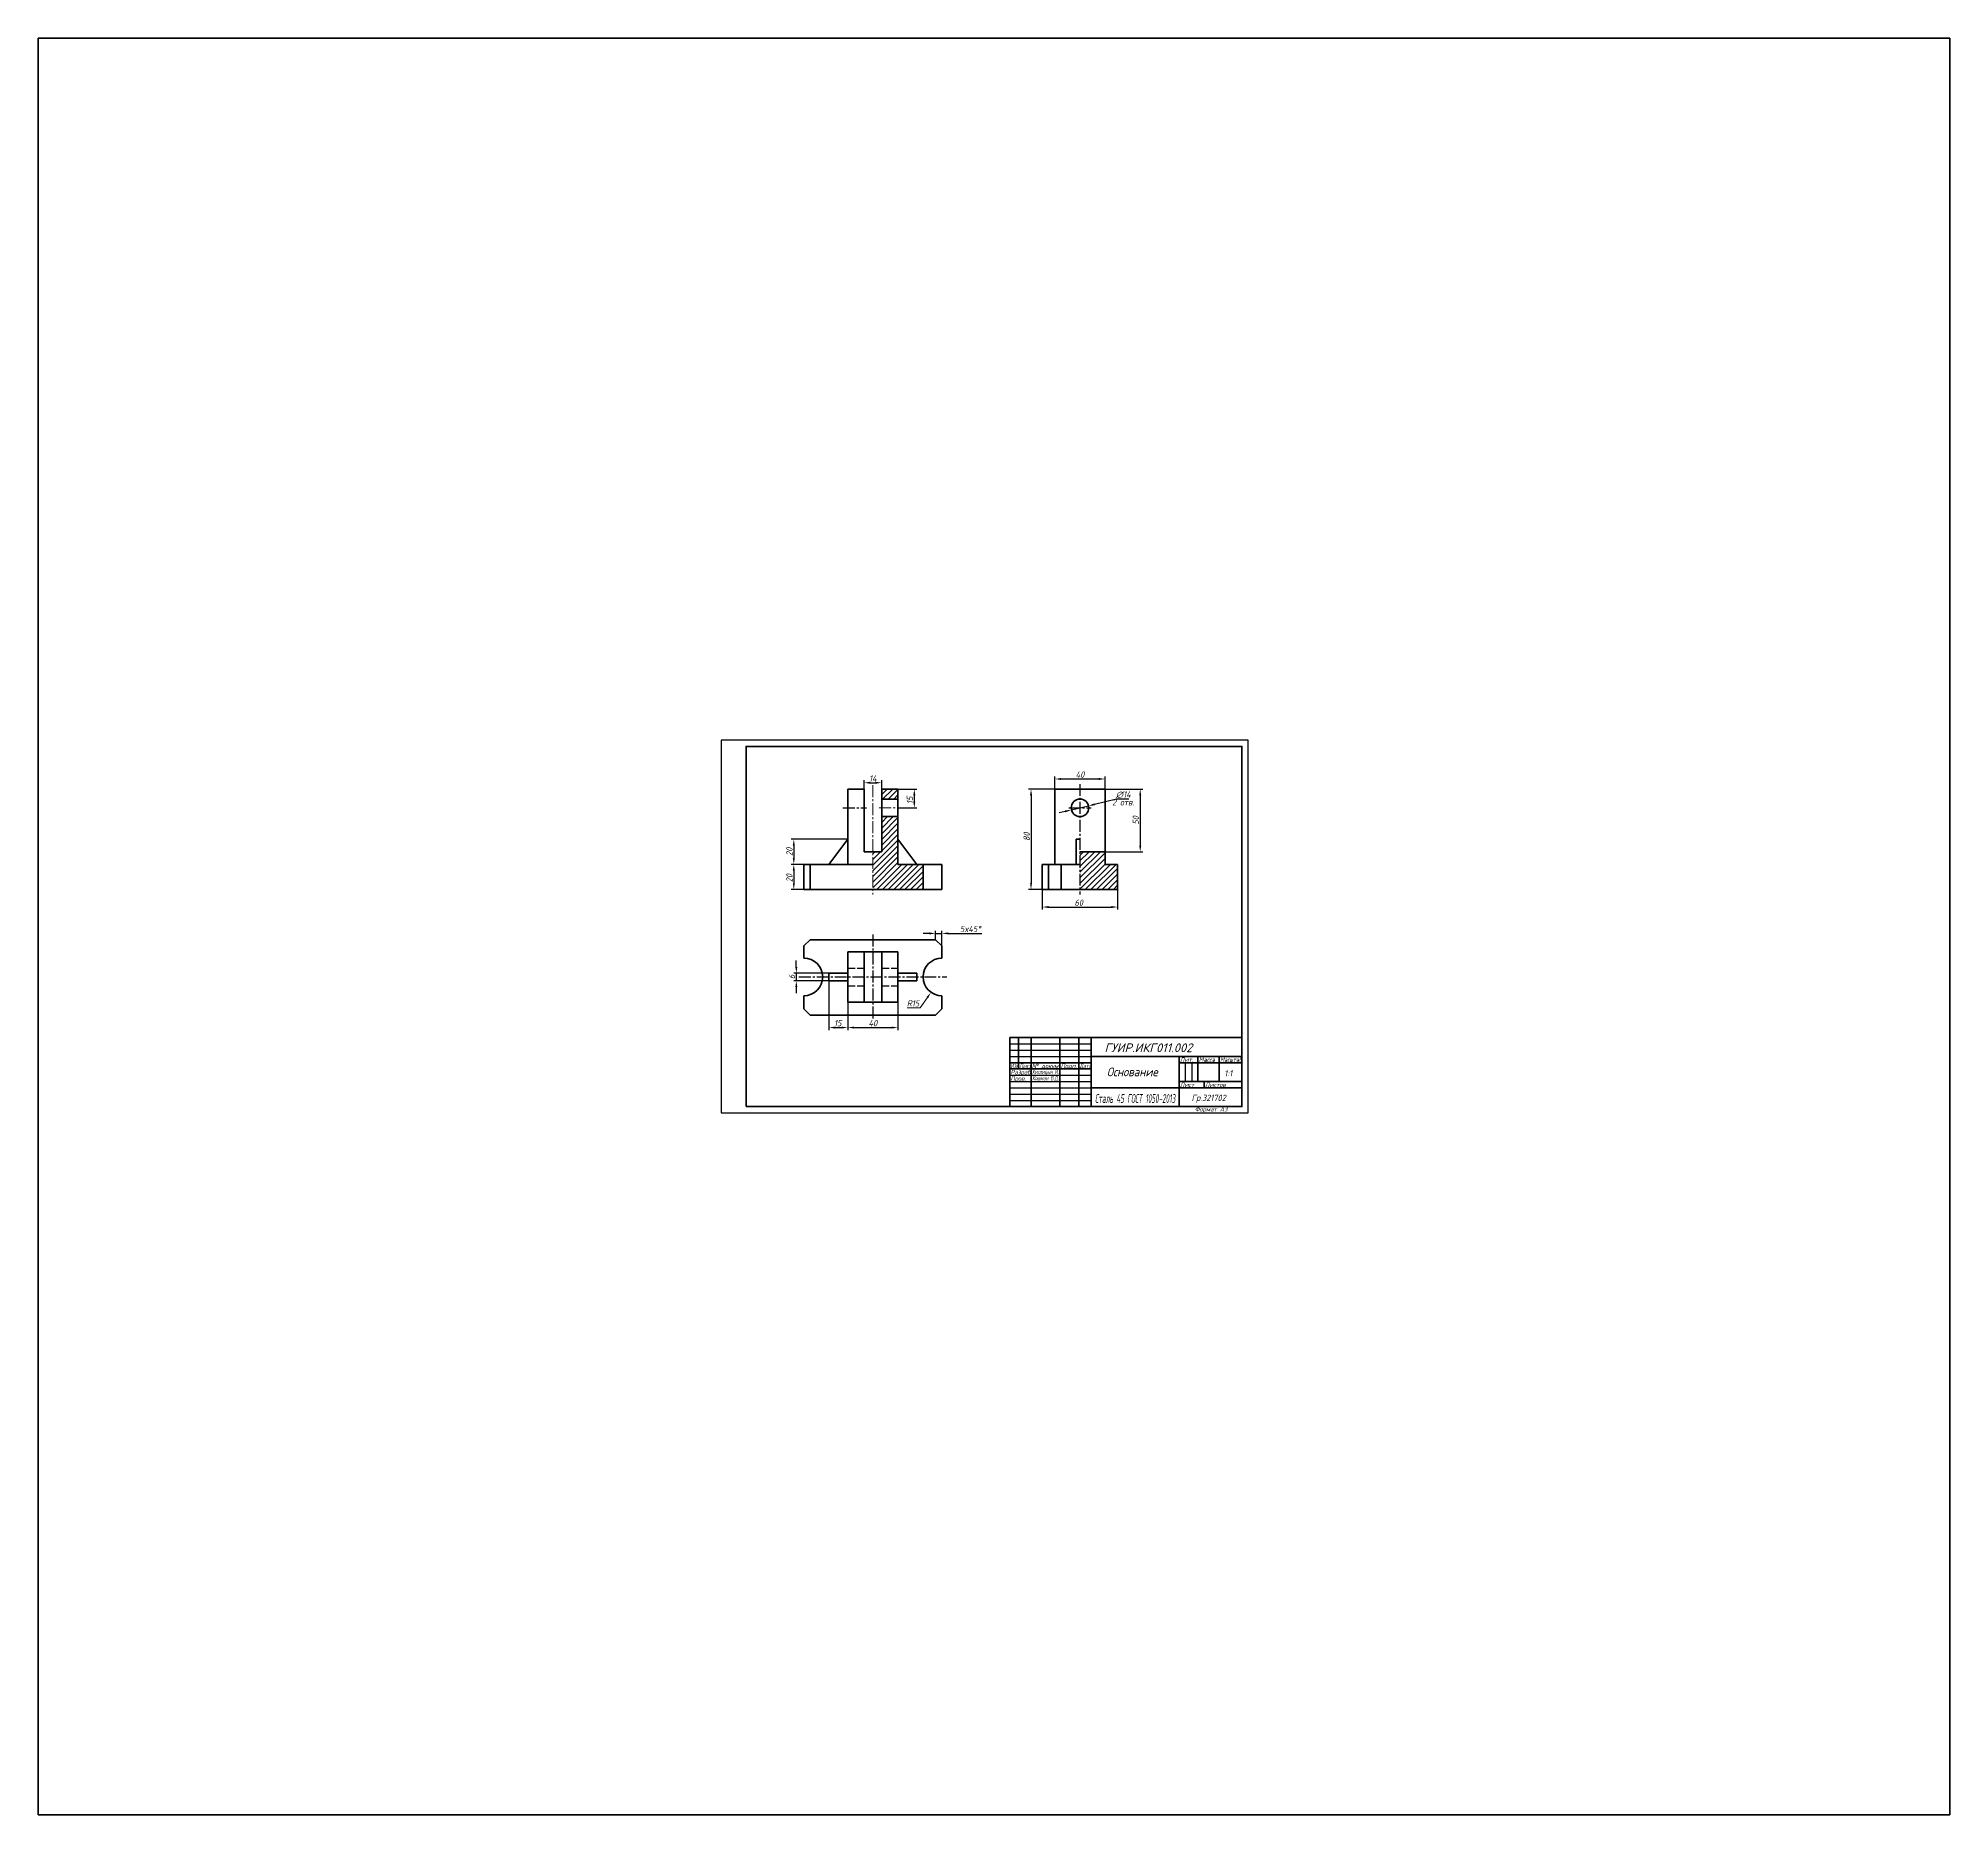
# Model space of a CAD drawing. Header units: millimetres. Extents: x -544 to 979, y -559 to 856.
import ezdxf
from ezdxf.enums import TextEntityAlignment as Align

# ---------------------------------------------------------------- set-up
doc = ezdxf.new("R2010")
doc.units = ezdxf.units.MM
doc.header["$LTSCALE"] = 0.5
doc.linetypes.add('ACAD_ISO02W100', pattern=[15, 12, -3])
doc.linetypes.add('осевая2', pattern=[28.575, 19.05, -3.175, 3.175, -3.175])
doc.layers.get('0').update_dxf_attribs({"lineweight": 60})
doc.layers.get('Defpoints').update_dxf_attribs({"color": 5})
doc.layers.add('1-оси', color=1, linetype='осевая2')
doc.layers.add('3-размеры', color=6, linetype='Continuous')
doc.layers.add('2-штриховка', color=7, linetype='Continuous', true_color=0x00c7c7)
doc.layers.add('4-текст', color=7, linetype='Continuous', true_color=0x00ad00)
doc.styles.get("Standard").update_dxf_attribs({"font": 'isocpeui.ttf', "width": 0.9})
doc.dimstyles.new('Standart', dxfattribs={"dimtxt": 5, "dimasz": 5, "dimexe": 2, "dimexo": 0, "dimgap": 1, "dimtad": 1, "dimtoh": 1, "dimdec": 0, "dimtxsty": 'Standard', "dimcen": 2.5, "dimadec": 0, "dimazin": 0, "dimtfac": 1, "dimtdec": 0, "dimtmove": 0, "dimatfit": 3, "dimldrblk": 'DOTSMALL', "dimfxl": 1, "dimarcsym": 0})

# ---------------------------------------------------------------- blocks, each defined once
blk = doc.blocks.new('*D4')
at = {"layer": '3-размеры', "color": 0, "lineweight": -2, "transparency": 16777216}
for p, q in [((66, 198), (56, 198)), ((58, 193), (58, 183)), ((66, 178), (56, 178))]:
    blk.add_line(p, q, dxfattribs=at)
at = {"layer": '3-размеры', "color": 0, "lineweight": 5, "transparency": 16777216}
for points in [[(57.2, 193), (58.8, 193), (58, 198)], [(57.2, 183), (58.8, 183), (58, 178)]]:
    blk.add_solid(points, dxfattribs=at)
at = {"layer": 'Defpoints', "color": 0, "lineweight": 5, "transparency": 16777216}
for p in [(66, 198), (58, 178), (66, 178)]:
    blk.add_point(p, dxfattribs=at)
at = {"layer": '3-размеры', "color": 0, "lineweight": 5, "transparency": 16777216, "insert": (54.5, 187), "char_height": 5, "attachment_point": 5, "rotation": 90}
blk.add_mtext('20', dxfattribs=at)
blk = doc.blocks.new('_DotSmall')
at = {"color": 0, "linetype": 'ByBlock', "const_width": 0.5}
blk.add_lwpolyline([(-0.0625, 0, 1), (0.0625, 0, 1)], format="xyb", close=True, dxfattribs=at)
blk = doc.blocks.new('*D5')
at = {"layer": '3-размеры', "color": 0, "lineweight": -2, "transparency": 16777216}
for p, q in [((101, 218), (56, 218)), ((66, 198), (56, 198)), ((58, 213), (58, 203))]:
    blk.add_line(p, q, dxfattribs=at)
at = {"layer": '3-размеры', "color": 0, "lineweight": 5, "transparency": 16777216}
for points in [[(57.2, 213), (58.8, 213), (58, 218)], [(57.2, 203), (58.8, 203), (58, 198)]]:
    blk.add_solid(points, dxfattribs=at)
at = {"layer": 'Defpoints', "color": 0, "lineweight": 5, "transparency": 16777216}
for p in [(101, 218), (58, 198), (66, 198)]:
    blk.add_point(p, dxfattribs=at)
at = {"layer": '3-размеры', "color": 0, "lineweight": 5, "transparency": 16777216, "insert": (54.5, 208), "char_height": 5, "attachment_point": 5, "rotation": 90}
blk.add_mtext('20', dxfattribs=at)
blk = doc.blocks.new('*D7')
at = {"layer": '3-размеры', "color": 0, "lineweight": -2, "transparency": 16777216}
for p, q in [((141, 258), (156, 258)), ((154, 253), (154, 248)), ((141, 243), (156, 243))]:
    blk.add_line(p, q, dxfattribs=at)
at = {"layer": '3-размеры', "color": 0, "lineweight": 5, "transparency": 16777216}
for points in [[(153.2, 253), (154.8, 253), (154, 258)], [(153.2, 248), (154.8, 248), (154, 243)]]:
    blk.add_solid(points, dxfattribs=at)
at = {"layer": 'Defpoints', "color": 0, "lineweight": 5, "transparency": 16777216}
for p in [(141, 258), (141, 243), (154, 243)]:
    blk.add_point(p, dxfattribs=at)
at = {"layer": '3-размеры', "color": 0, "lineweight": 5, "transparency": 16777216, "insert": (150.5, 249), "char_height": 5, "attachment_point": 5, "rotation": 90}
blk.add_mtext('15', dxfattribs=at)
blk = doc.blocks.new('*D8')
at = {"layer": '3-размеры', "color": 0, "lineweight": -2, "transparency": 16777216}
for p, q in [((114, 258), (114, 265)), ((119, 263), (123, 263)), ((128, 258), (128, 265))]:
    blk.add_line(p, q, dxfattribs=at)
at = {"layer": '3-размеры', "color": 0, "lineweight": 5, "transparency": 16777216}
for points in [[(119, 263.8), (119, 262.2), (114, 263)], [(123, 263.8), (123, 262.2), (128, 263)]]:
    blk.add_solid(points, dxfattribs=at)
at = {"layer": 'Defpoints', "color": 0, "lineweight": 5, "transparency": 16777216}
for p in [(128, 263), (114, 258), (128, 258)]:
    blk.add_point(p, dxfattribs=at)
at = {"layer": '3-размеры', "color": 0, "lineweight": 5, "transparency": 16777216, "insert": (121, 266.5), "char_height": 5, "attachment_point": 5}
blk.add_mtext('14', dxfattribs=at)
blk = doc.blocks.new('*D11')
at = {"layer": '3-размеры', "color": 0, "lineweight": -2, "transparency": 16777216}
for p, q in [((86, 111.3), (58, 111.3)), ((60, 116.3), (60, 121.3)), ((60, 111.3), (60, 105.3)), ((86, 105.3), (58, 105.3)), ((60, 100.3), (60, 95.3))]:
    blk.add_line(p, q, dxfattribs=at)
at = {"layer": '3-размеры', "color": 0, "lineweight": 5, "transparency": 16777216}
for points in [[(59.2, 116.3), (60.8, 116.3), (60, 111.3)], [(59.2, 100.3), (60.8, 100.3), (60, 105.3)]]:
    blk.add_solid(points, dxfattribs=at)
at = {"layer": 'Defpoints', "color": 0, "lineweight": 5, "transparency": 16777216}
for p in [(86, 111.3), (60, 105.3), (86, 105.3)]:
    blk.add_point(p, dxfattribs=at)
at = {"layer": '3-размеры', "color": 0, "lineweight": 5, "transparency": 16777216, "insert": (56.5, 108.3), "char_height": 5, "attachment_point": 5, "rotation": 90}
blk.add_mtext('6', dxfattribs=at)
blk = doc.blocks.new('*D12')
at = {"layer": '3-размеры', "color": 0, "lineweight": -2, "transparency": 16777216}
for p, q in [((86, 105.3), (86, 66)), ((101, 105.3), (101, 66)), ((91, 68), (96, 68))]:
    blk.add_line(p, q, dxfattribs=at)
at = {"layer": '3-размеры', "color": 0, "lineweight": 5, "transparency": 16777216}
for points in [[(91, 68.8), (91, 67.2), (86, 68)], [(96, 68.8), (96, 67.2), (101, 68)]]:
    blk.add_solid(points, dxfattribs=at)
at = {"layer": 'Defpoints', "color": 0, "lineweight": 5, "transparency": 16777216}
for p in [(86, 105.3), (101, 105.3), (101, 68)]:
    blk.add_point(p, dxfattribs=at)
at = {"layer": '3-размеры', "color": 0, "lineweight": 5, "transparency": 16777216, "insert": (93, 71.5), "char_height": 5, "attachment_point": 5}
blk.add_mtext('15', dxfattribs=at)
blk = doc.blocks.new('*D13')
at = {"layer": '3-размеры', "color": 0, "lineweight": -2, "transparency": 16777216}
for p, q in [((101, 88.3), (101, 66)), ((141, 88.3), (141, 66)), ((106, 68), (136, 68))]:
    blk.add_line(p, q, dxfattribs=at)
at = {"layer": '3-размеры', "color": 0, "lineweight": 5, "transparency": 16777216}
for points in [[(106, 68.8), (106, 67.2), (101, 68)], [(136, 68.8), (136, 67.2), (141, 68)]]:
    blk.add_solid(points, dxfattribs=at)
at = {"layer": 'Defpoints', "color": 0, "lineweight": 5, "transparency": 16777216}
for p in [(101, 88.3), (141, 88.3), (141, 68)]:
    blk.add_point(p, dxfattribs=at)
at = {"layer": '3-размеры', "color": 0, "lineweight": 5, "transparency": 16777216, "insert": (121, 71.5), "char_height": 5, "attachment_point": 5}
blk.add_mtext('40', dxfattribs=at)
blk = doc.blocks.new('*D14')
at = {"layer": '3-размеры', "color": 0, "lineweight": -2, "transparency": 16777216}
for p, q in [((266, 258), (266, 268)), ((271, 266), (301, 266)), ((306, 258), (306, 268))]:
    blk.add_line(p, q, dxfattribs=at)
at = {"layer": '3-размеры', "color": 0, "lineweight": 5, "transparency": 16777216}
for points in [[(271, 266.8), (271, 265.2), (266, 266)], [(301, 266.8), (301, 265.2), (306, 266)]]:
    blk.add_solid(points, dxfattribs=at)
at = {"layer": 'Defpoints', "color": 0, "lineweight": 5, "transparency": 16777216}
for p in [(306, 266), (266, 258), (306, 258)]:
    blk.add_point(p, dxfattribs=at)
at = {"layer": '3-размеры', "color": 0, "lineweight": 5, "transparency": 16777216, "insert": (286, 269.5), "char_height": 5, "attachment_point": 5}
blk.add_mtext('40', dxfattribs=at)
blk = doc.blocks.new('*D15')
at = {"layer": '3-размеры', "color": 0, "lineweight": -2, "transparency": 16777216}
for p, q in [((266, 258), (245, 258)), ((247, 253), (247, 183)), ((256, 178), (245, 178))]:
    blk.add_line(p, q, dxfattribs=at)
at = {"layer": '3-размеры', "color": 0, "lineweight": 5, "transparency": 16777216}
for points in [[(246.2, 253), (247.8, 253), (247, 258)], [(246.2, 183), (247.8, 183), (247, 178)]]:
    blk.add_solid(points, dxfattribs=at)
at = {"layer": 'Defpoints', "color": 0, "lineweight": 5, "transparency": 16777216}
for p in [(266, 258), (247, 178), (256, 178)]:
    blk.add_point(p, dxfattribs=at)
at = {"layer": '3-размеры', "color": 0, "lineweight": 5, "transparency": 16777216, "insert": (243.5, 220), "char_height": 5, "attachment_point": 5, "rotation": 90}
blk.add_mtext('80', dxfattribs=at)
blk = doc.blocks.new('*D16')
at = {"layer": '3-размеры', "color": 0, "lineweight": -2, "transparency": 16777216}
for p, q in [((256, 178), (256, 162)), ((316, 178), (316, 162)), ((261, 164), (311, 164))]:
    blk.add_line(p, q, dxfattribs=at)
at = {"layer": '3-размеры', "color": 0, "lineweight": 5, "transparency": 16777216}
for points in [[(261, 164.8), (261, 163.2), (256, 164)], [(311, 164.8), (311, 163.2), (316, 164)]]:
    blk.add_solid(points, dxfattribs=at)
at = {"layer": 'Defpoints', "color": 0, "lineweight": 5, "transparency": 16777216}
for p in [(256, 178), (316, 178), (316, 164)]:
    blk.add_point(p, dxfattribs=at)
at = {"layer": '3-размеры', "color": 0, "lineweight": 5, "transparency": 16777216, "insert": (285, 167.5), "char_height": 5, "attachment_point": 5}
blk.add_mtext('60', dxfattribs=at)
blk = doc.blocks.new('*D17')
at = {"layer": '3-размеры', "color": 0, "lineweight": -2, "transparency": 16777216}
for p, q in [((279.2, 241.4), (292.8, 244.6)), ((315, 250), (297.7, 245.8)), ((324.9, 250), (315, 250)), ((274.3, 240.2), (269.5, 239))]:
    blk.add_line(p, q, dxfattribs=at)
at = {"layer": '3-размеры', "color": 0, "lineweight": 5, "transparency": 16777216}
for points in [[(297.5, 246.6), (297.9, 245), (292.8, 244.6)], [(274.1, 241), (274.5, 239.4), (279.2, 241.4)]]:
    blk.add_solid(points, dxfattribs=at)
at = {"layer": 'Defpoints', "color": 0, "lineweight": 5, "transparency": 16777216}
for p in [(292.8, 244.6), (279.2, 241.4)]:
    blk.add_point(p, dxfattribs=at)
at = {"layer": '3-размеры', "color": 0, "lineweight": 5, "transparency": 16777216, "insert": (320.5, 253.5), "char_height": 5, "attachment_point": 5}
blk.add_mtext('∅14', dxfattribs=at)
blk = doc.blocks.new('*D18')
at = {"layer": '3-размеры', "color": 0, "lineweight": -2, "transparency": 16777216}
for p, q in [((166, 143), (161, 143)), ((171, 138), (171, 145)), ((171, 143), (176, 143)), ((176, 133), (176, 145)), ((181, 143), (207.7, 143))]:
    blk.add_line(p, q, dxfattribs=at)
at = {"layer": '3-размеры', "color": 0, "lineweight": 5, "transparency": 16777216}
for points in [[(166, 143.8), (166, 142.2), (171, 143)], [(181, 143.8), (181, 142.2), (176, 143)]]:
    blk.add_solid(points, dxfattribs=at)
at = {"layer": 'Defpoints', "color": 0, "lineweight": 5, "transparency": 16777216}
for p in [(171, 138), (176, 143), (176, 133)]:
    blk.add_point(p, dxfattribs=at)
at = {"layer": '3-размеры', "color": 0, "lineweight": 5, "transparency": 16777216, "insert": (198.6, 146.5), "char_height": 5, "attachment_point": 5}
blk.add_mtext('5x45%%D', dxfattribs=at)
blk = doc.blocks.new('*D19')
at = {"layer": '3-размеры', "color": 0, "lineweight": -2, "transparency": 16777216}
for p, q in [((306, 258), (336, 258)), ((334, 253), (334, 213)), ((306, 208), (336, 208))]:
    blk.add_line(p, q, dxfattribs=at)
at = {"layer": '3-размеры', "color": 0, "lineweight": 5, "transparency": 16777216}
for points in [[(333.2, 253), (334.8, 253), (334, 258)], [(333.2, 213), (334.8, 213), (334, 208)]]:
    blk.add_solid(points, dxfattribs=at)
at = {"layer": 'Defpoints', "color": 0, "lineweight": 5, "transparency": 16777216}
for p in [(306, 258), (306, 208), (334, 208)]:
    blk.add_point(p, dxfattribs=at)
at = {"layer": '3-размеры', "color": 0, "lineweight": 5, "transparency": 16777216, "insert": (330.5, 233), "char_height": 5, "attachment_point": 5, "rotation": 90}
blk.add_mtext('50', dxfattribs=at)

msp = doc.modelspace()

# ---------------------------------------------------------------- hatches: boundary and pattern name
at = {"linetype": 'ACAD_ISO02W100', "lineweight": 5}
h = msp.add_hatch(dxfattribs=at)
h.set_pattern_fill('ANSI31', color=256)
h.paths.add_polyline_path([(306, 198), (306, 208), (286, 208), (286, 178), (316, 178), (316, 198)])
at = {"layer": '2-штриховка', "lineweight": 5}
h = msp.add_hatch(dxfattribs=at)
h.set_pattern_fill('ANSI31', color=0)
h.paths.add_polyline_path([(161, 198), (154, 198), (141, 198), (141, 236), (128, 236), (128, 208), (121, 208), (121, 178), (161, 178)])
h.paths.add_polyline_path([(141, 258), (128, 258), (128, 250), (141, 250)])

# ---------------------------------------------------------------- linework, layer by layer
for p, q in [((101, 258), (114, 258)), ((101, 258), (101, 198)), ((114, 258), (114, 208)), ((128, 208), (128, 258)), ((128, 258), (141, 258)), ((128, 250), (141, 250)), ((141, 258), (141, 198)), ((266, 198), (266, 258)), ((266, 258), (306, 258)), ((306, 258), (306, 198)), ((128, 236), (141, 236)), ((101, 218), (86, 198)), ((141, 218), (156, 198)), ((286, 218), (283, 218)), ((283, 218), (283, 198)), ((66, 178), (66, 198)), ((66, 198), (121, 198)), ((71, 198), (71, 178)), ((114, 208), (128, 208)), ((141, 198), (154, 198)), ((176, 198), (154, 198)), ((161, 198), (161, 178)), ((176, 178), (176, 198)), ((256, 198), (256, 178)), ((286, 198), (256, 198)), ((261, 198), (261, 178)), ((271, 198), (271, 178)), ((286, 208), (306, 208)), ((316, 198), (306, 198)), ((316, 178), (316, 198)), ((66, 178), (176, 178)), ((66, 178), (66, 178)), ((176, 178), (176, 178)), ((256, 178), (316, 178)), ((66, 133), (71, 138)), ((71, 138), (171, 138)), ((171, 138), (176, 133)), ((66, 123.3), (66, 133)), ((101, 128.3), (141, 128.3)), ((101, 88.3), (101, 128.3)), ((114, 128.3), (114, 88.3)), ((128, 128.3), (128, 88.3)), ((141, 128.3), (141, 88.3)), ((176, 133), (176, 123.3)), ((66, 83), (66, 93.3)), ((176, 93.3), (176, 83)), ((71, 78), (66, 83)), ((171, 78), (71, 78)), ((141, 88.3), (101, 88.3)), ((176, 83), (171, 78)), ((365, 45), (365, 40))]:
    msp.add_line(p, q)
at = {"lineweight": 50}
for p, q in [((86, 105.3), (86, 111.3)), ((86, 111.3), (101, 111.3)), ((141, 111.3), (156, 111.3)), ((156, 111.3), (156, 105.3)), ((101, 105.3), (86, 105.3)), ((156, 105.3), (141, 105.3))]:
    msp.add_line(p, q, dxfattribs=at)
at = {"linetype": 'ACAD_ISO02W100', "lineweight": -2}
for p, q in [((101, 115.3), (114, 115.3)), ((128, 115.3), (141, 115.3)), ((101, 101.3), (114, 101.3)), ((128, 101.3), (141, 101.3))]:
    msp.add_line(p, q, dxfattribs=at)
at = {"lineweight": 60}
for p, q in [((415, 60), (230, 60)), ((230, 5), (230, 60)), ((237, 60), (237, 35)), ((247, 5), (247, 60)), ((270, 60), (270, 5)), ((285, 5), (285, 60)), ((295, 60), (295, 5)), ((230, 40), (295, 40)), ((230, 35), (295, 35)), ((295, 45), (415, 45)), ((365, 5), (365, 45)), ((365, 40), (415, 40)), ((380, 45), (380, 25)), ((397, 25), (397, 45)), ((295, 20), (415, 20)), ((365, 25), (415, 25)), ((385, 20), (385, 25))]:
    msp.add_line(p, q, dxfattribs=at)
at = {"lineweight": -3}
for p, q in [((230, 55), (295, 55)), ((230, 50), (295, 50)), ((230, 45), (295, 45)), ((370, 25), (370, 40)), ((375, 40), (375, 25)), ((230, 30), (295, 30)), ((230, 25), (295, 25)), ((230, 20), (295, 20)), ((230, 15), (295, 15)), ((230, 10), (295, 10))]:
    msp.add_line(p, q, dxfattribs=at)
at = {"lineweight": 60}
for points in [[(-544, -559), (979, -559), (979, 856), (-544, 856)], [(20, 5), (415, 5), (415, 292), (20, 292)]]:
    msp.add_lwpolyline(points, close=True, dxfattribs=at)
msp.add_circle((286, 243), 7)
for centre, start, end in [((66, 108.3), 270, 90), ((176, 108.3), 90, 270)]:
    msp.add_arc(centre, 15, start, end)
at = {"layer": '1-оси', "lineweight": 5}
for p, q in [((121, 261), (121, 174)), ((126, 243), (143, 243))]:
    msp.add_line(p, q, dxfattribs=at)
at = {"layer": '1-оси'}
for p, q in [((286, 262), (286, 174)), ((97, 243), (116, 243)), ((277, 243), (295, 243)), ((121, 142), (121, 74)), ((62, 108.3), (180, 108.3))]:
    msp.add_line(p, q, dxfattribs=at)
at = {"layer": '3-размеры', "lineweight": 5}
for p, q in [((158.6, 83.8), (164.4, 92)), ((148.4, 83.8), (158.6, 83.8))]:
    msp.add_line(p, q, dxfattribs=at)
msp.add_solid([(163.7, 92.4), (165.1, 91.5), (167.3, 96)], dxfattribs=at)
at = {"layer": 'Defpoints'}
msp.add_lwpolyline([(0, 0), (420, 0), (420, 297), (0, 297)], close=True, dxfattribs=at)

# ---------------------------------------------------------------- texts
at = {"lineweight": -3, "width": 0.9}
msp.add_text('Формат А3', height=3.5, dxfattribs=at).set_placement((377.6, 1.2))
at = {"layer": '3-размеры', "lineweight": 5, "width": 0.9}
msp.add_text('2 отв.', height=5, dxfattribs=at).set_placement((311.6, 244.9))
at = {"layer": '3-размеры', "lineweight": 5, "insert": (153, 87.3), "char_height": 5, "attachment_point": 5}
msp.add_mtext('R15', dxfattribs=at)
at = {"layer": '4-текст', "lineweight": 5}
for s, height, width, p, p2 in [('ГУИР.ИКГ011.002', 7, 0.97561, (305.5, 48.4), (375.5, 48.4)), ('Кислицын И.', 3.5, 0.772683, (248, 31), (269, 31)), ('Кошман В.Д.', 3.5, 0.762565, (248, 26), (269, 26)), ('Сталь 45 ГОСТ 1050-2013', 7, 0.548447, (298, 8), (362, 8))]:
    msp.add_text(s, height=height, dxfattribs=dict(at, width=width)).set_placement(p, p2, align=Align.FIT)
at = {"layer": '4-текст', "lineweight": -3}
for s, width, p in [('Изм.', 0.7, (230.7, 35.7)), ('Разраб.', 0.9, (230.7, 30.7)), ('Лист', 0.75, (237.7, 35.7)), ('№ докум.', 0.9, (247.7, 35.7)), ('Подп.', 0.9, (270.7, 35.7)), ('Дата', 0.75, (285.7, 35.7)), ('Лит.', 0.9, (365.7, 40.7)), ('Масса', 0.9, (380.7, 40.7)), ('Масштаб', 0.8, (397.7, 40.7)), ('Пров.', 0.9, (230.7, 25.7)), ('Лист', 0.9, (365.7, 20.7)), ('Листов', 0.9, (385.7, 20.7))]:
    msp.add_text(s, height=3.5, dxfattribs=dict(at, width=width)).set_placement(p)
at = {"layer": '4-текст', "lineweight": 5, "width": 0.9}
for s, height, p in [('Основание', 7, (307.5, 29.2)), ('Гр.321702', 5, (374.9, 9.5))]:
    msp.add_text(s, height=height, dxfattribs=at).set_placement(p)
msp.add_text('1:1', height=5, rotation=1, dxfattribs=at).set_placement((401, 29))

# ---------------------------------------------------------------- dimensions: what is measured, and where the dimension line sits
at = {"layer": '3-размеры', "lineweight": 5}
for base, p1, p2, picture, middle in [((128, 263), (114, 258), (128, 258), '*D8', (121, 263)), ((306, 266), (266, 258), (306, 258), '*D14', (286, 266)), ((316, 164), (256, 178), (316, 178), '*D16', (285, 164)), ((101, 68), (86, 105.3), (101, 105.3), '*D12', (93, 68)), ((141, 68), (101, 88.3), (141, 88.3), '*D13', (121, 68))]:
    dim = msp.add_linear_dim(base=base, p1=p1, p2=p2, dimstyle='Standart', dxfattribs=at)
    dim.commit()
    dim.dimension.update_dxf_attribs({"geometry": picture, "text_midpoint": middle, "dimtype": 160})
for base, p1, p2, picture, middle in [((154, 243), (141, 258), (141, 243), '*D7', (154, 249)), ((247, 178), (266, 258), (256, 178), '*D15', (247, 220)), ((334, 208), (306, 258), (306, 208), '*D19', (334, 233)), ((58, 198), (101, 218), (66, 198), '*D5', (58, 208)), ((58, 178), (66, 198), (66, 178), '*D4', (58, 187)), ((60, 105.3), (86, 111.3), (86, 105.3), '*D11', (60, 108.3))]:
    dim = msp.add_linear_dim(base=base, p1=p1, p2=p2, angle=90, dimstyle='Standart', dxfattribs=at)
    dim.commit()
    dim.dimension.update_dxf_attribs({"geometry": picture, "text_midpoint": middle, "dimtype": 160})
dim = msp.add_diameter_dim_2p(p1=(279.2, 241.4), p2=(292.8, 244.6), dimstyle='Standart', dxfattribs=at)
dim.commit()
dim.dimension.update_dxf_attribs({"geometry": '*D17', "text_midpoint": (315, 250), "dimtype": 163})
dim = msp.add_linear_dim(base=(176, 143), p1=(171, 138), p2=(176, 133), text='<>x45%%D', dimstyle='Standart', dxfattribs=at)
dim.commit()
dim.dimension.update_dxf_attribs({"geometry": '*D18', "text_midpoint": (198.6, 143), "dimtype": 160})

doc.saveas('drawing.dxf')
